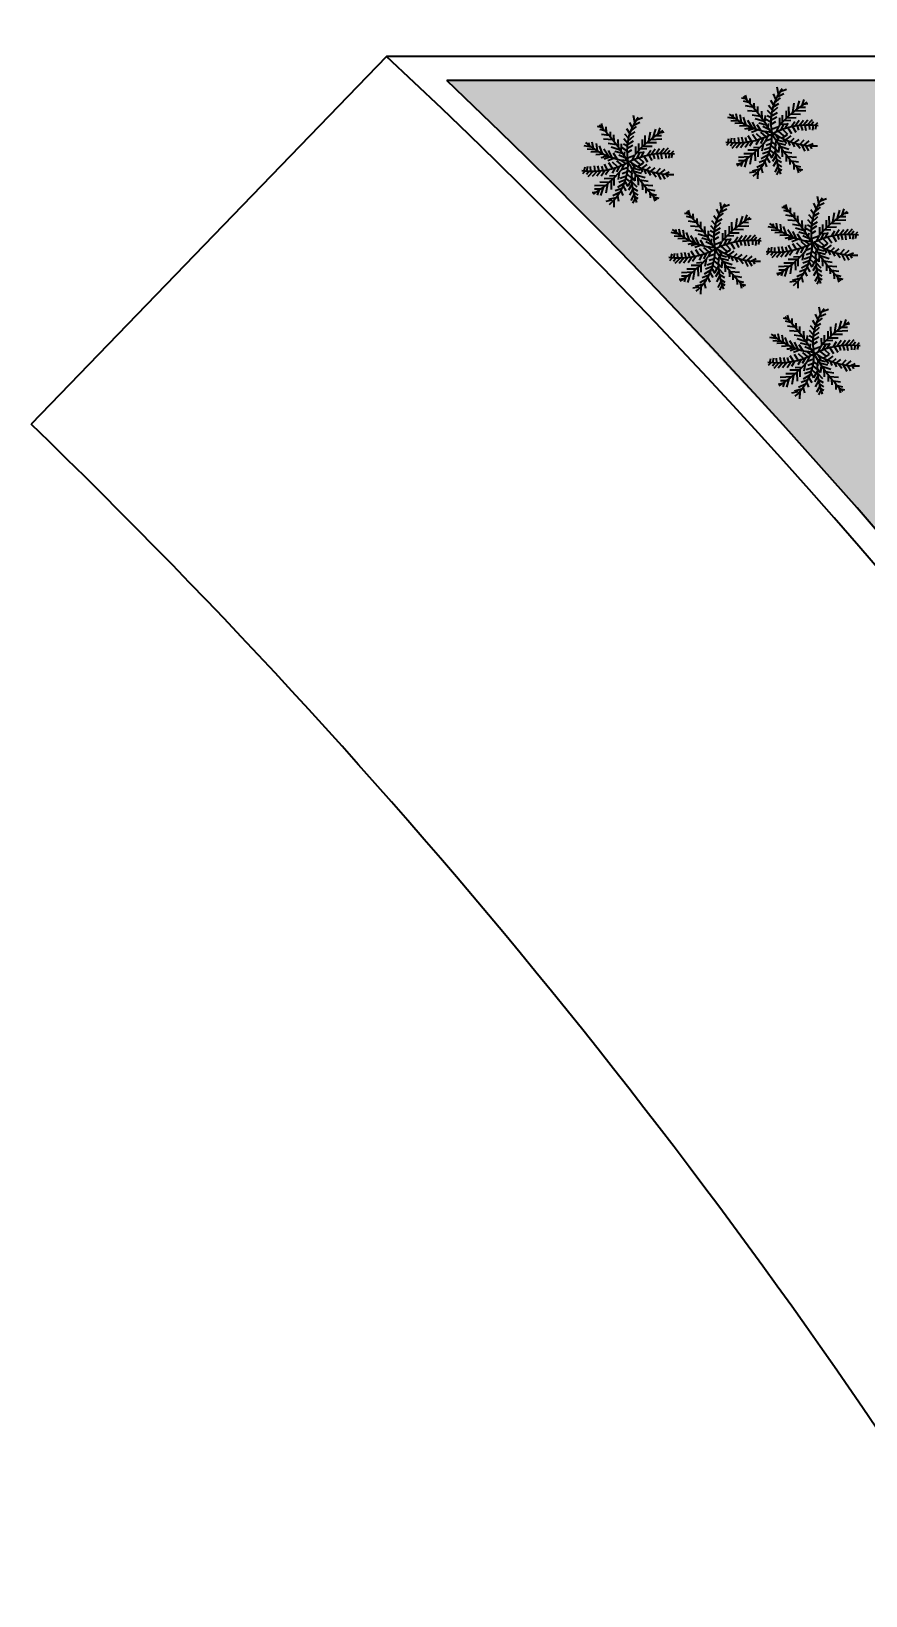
# Model space of a CAD drawing. Header units: millimetres. Extents: x 1170 to 1315, y 90 to 135.
# Drawn here: x 1272.877 to 1275.499, y 126.784 to 131.7 of the extents above; entities that cross this region are included whole.
import ezdxf

# ---------------------------------------------------------------- set-up
doc = ezdxf.new("R2010")
doc.units = ezdxf.units.MM
doc.header["$LTSCALE"] = 20
doc.header["$MEASUREMENT"] = 0
doc.layers.get('DEFPOINTS').update_dxf_attribs({"linetype": 'CONTINUOUS'})
for name, color, linetype in [('COTA', 7, 'CONTINUOUS'), ('E-hatch', 8, 'CONTINUOUS'), ('Indic_Corte_Vista', 2, 'CONTINUOUS'), ('LAYER7', 4, 'CONTINUOUS')]:
    doc.layers.add(name, color=color, linetype=linetype)
doc.layers.add('E-Pen-C', color=4, linetype='CONTINUOUS', lineweight=15)
doc.layers.add('E-Pen-G', color=3, linetype='CONTINUOUS', lineweight=30)
doc.styles.add('F2', font='ARIALN.TTF')
doc.dimstyles.new('DIMENSION-1', dxfattribs={"dimtxt": 0.145, "dimasz": 0.07, "dimexe": 1, "dimexo": 0, "dimgap": 0.12, "dimtad": 1, "dimzin": 7, "dimdsep": 46, "dimtxsty": 'F2', "dimblk1": 'TRACO', "dimblk2": 'TRACO', "dimsah": 1, "dimcen": 1, "dimse1": 1, "dimse2": 1, "dimclrd": 4, "dimclre": 256, "dimclrt": 4, "dimadec": 8, "dimazin": 0, "dimtfac": 1, "dimtix": 1, "dimtmove": 2, "dimatfit": 3, "dimldrblk": 'TRACO', "dimfxl": 1, "dimtolj": 1, "dimtzin": 0, "dimarcsym": 0})

# ---------------------------------------------------------------- blocks, each defined once
blk = doc.blocks.new('TRACO')
at = {"layer": 'E-Pen-C'}
for p, q in [((0, 1), (0, -1)), ((-1, 0), (1, 0))]:
    blk.add_line(p, q, dxfattribs=at)
at = {"layer": 'E-Pen-G'}
blk.add_line((-0.424, -0.424), (0.424, 0.424), dxfattribs=at)
blk = doc.blocks.new('*D473')
at = {"layer": 'COTA', "color": 4, "linetype": 'Continuous', "lineweight": -2}
blk.add_line((1295.4479, 131.9561), (1274.0635, 131.9561), dxfattribs=at)
at = {"layer": 'DEFPOINTS', "color": 0, "linetype": 'Continuous'}
for p in [(1273.9935, 131.9561), (1273.9935, 131.6207), (1295.5179, 131.6207)]:
    blk.add_point(p, dxfattribs=at)
at = {"layer": 'COTA', "color": 4, "linetype": 'Continuous', "lineweight": -2, "xscale": 0.07, "yscale": 0.07, "zscale": 0.07, "rotation": 180}
blk.add_blockref('TRACO', (1273.9935, 131.9561), dxfattribs=at)
at = {"layer": 'COTA', "color": 4, "linetype": 'Continuous', "lineweight": -2, "xscale": 0.07, "yscale": 0.07, "zscale": 0.07}
blk.add_blockref('TRACO', (1295.5179, 131.9561), dxfattribs=at)
at = {"layer": 'COTA', "color": 4, "linetype": 'Continuous', "insert": (1284.7557, 132.1502), "char_height": 0.145, "attachment_point": 5, "style": 'F2'}
blk.add_mtext('\\A1;43.05', dxfattribs=at)

msp = doc.modelspace()

# ---------------------------------------------------------------- hatches: boundary and pattern name
at = {"layer": 'E-hatch'}
h = msp.add_hatch(dxfattribs=at)
h.set_pattern_fill('GRASS', color=250, scale=0.1, style=0)
h.set_pattern_definition([(90, (294.364226, -10.01342), (-0.070710678, 0.070710678), [0.01875, -0.122671356]), (45, (294.36423, -10.01342), (-0.070710678, 0.070710678), [0.01875, -0.08125]), (135, (294.36423, -10.01342), (-0.070710678, -0.070710678), [0.01875, -0.08125])])
h.paths.add_polyline_path([(1274.1826, 131.5457), (1292.6429, 131.5457), (1292.6429, 131.1707), (1281.2685, 131.1707), (1281.2685, 125.5522), (1278.5225, 125.5522), (1278.4062, 125.7935), (1278.0948, 126.4027), (1277.7964, 126.9426), (1277.6172, 127.2493), (1277.3341, 127.7098), (1276.8798, 128.3959), (1276.491, 128.9385), (1275.8422, 129.7669), (1275.3458, 130.3452), (1274.7386, 130.9967), (1274.3888, 131.3471)])

# ---------------------------------------------------------------- linework, layer by layer
at = {"layer": 'E-hatch', "color": 250}
for p, q in [((1275.2253, 131.5027), (1275.2213, 131.5247)), ((1275.1218, 131.4875), (1275.1089, 131.4903)), ((1275.1319, 131.4767), (1275.1155, 131.4809)), ((1275.1266, 131.4824), (1275.1214, 131.4998)), ((1275.1366, 131.4714), (1275.136, 131.489)), ((1275.1496, 131.4563), (1275.149, 131.474)), ((1275.2099, 131.4689), (1275.2008, 131.4828)), ((1275.2076, 131.4615), (1275.2267, 131.4734)), ((1275.2172, 131.4874), (1275.2099, 131.5032)), ((1275.2124, 131.4758), (1275.2311, 131.4907)), ((1275.2205, 131.494), (1275.242, 131.5044)), ((1275.2306, 131.5111), (1275.2499, 131.5186)), ((1275.2698, 131.445), (1275.2746, 131.4739)), ((1275.2837, 131.4562), (1275.2916, 131.4818)), ((1275.2992, 131.4675), (1275.3055, 131.4861)), ((1275.3042, 131.4708), (1275.3178, 131.4733)), ((1274.7732, 131.4133), (1274.7692, 131.4353)), ((1274.7785, 131.4217), (1274.7978, 131.4292)), ((1275.0898, 131.4253), (1275.0664, 131.4298)), ((1275.0837, 131.4295), (1275.0817, 131.4392)), ((1275.096, 131.4212), (1275.092, 131.4407)), ((1275.1086, 131.4136), (1275.1048, 131.4372)), ((1275.124, 131.4055), (1275.1147, 131.4299)), ((1275.1451, 131.4617), (1275.1215, 131.4655)), ((1275.1562, 131.4481), (1275.1276, 131.4502)), ((1275.1684, 131.4324), (1275.1423, 131.437)), ((1275.18, 131.4163), (1275.1517, 131.4253)), ((1275.1605, 131.4428), (1275.16, 131.4641)), ((1275.1741, 131.4246), (1275.173, 131.4492)), ((1275.1827, 131.4124), (1275.1842, 131.4358)), ((1275.201, 131.4143), (1275.1858, 131.4231)), ((1275.2016, 131.4286), (1275.1899, 131.4349)), ((1275.2028, 131.4385), (1275.191, 131.4514)), ((1275.2057, 131.4539), (1275.1942, 131.4667)), ((1275.2012, 131.4208), (1275.2195, 131.4319)), ((1275.2021, 131.4331), (1275.2215, 131.445)), ((1275.2036, 131.444), (1275.2226, 131.4615)), ((1275.229, 131.4048), (1275.229, 131.4278)), ((1275.238, 131.414), (1275.2379, 131.4371)), ((1275.2498, 131.4268), (1275.2498, 131.4499)), ((1275.2516, 131.4285), (1275.2806, 131.4289)), ((1275.2588, 131.4353), (1275.2578, 131.4625)), ((1275.2645, 131.4404), (1275.2939, 131.4401)), ((1275.2757, 131.4499), (1275.3107, 131.4515)), ((1275.2918, 131.4622), (1275.3102, 131.4619)), ((1275.315, 131.4053), (1275.3315, 131.4229)), ((1274.6697, 131.3981), (1274.6568, 131.4009)), ((1274.6798, 131.3873), (1274.6633, 131.3915)), ((1274.6745, 131.393), (1274.6693, 131.4104)), ((1274.6929, 131.3723), (1274.6694, 131.3761)), ((1274.6845, 131.382), (1274.6838, 131.3996)), ((1274.6974, 131.3669), (1274.6969, 131.3846)), ((1274.7083, 131.3534), (1274.7079, 131.3748)), ((1274.7535, 131.3645), (1274.7421, 131.3773)), ((1274.7578, 131.3795), (1274.7486, 131.3934)), ((1274.7555, 131.3721), (1274.7745, 131.384)), ((1274.7651, 131.398), (1274.7577, 131.4138)), ((1274.7602, 131.3864), (1274.779, 131.4013)), ((1274.7684, 131.4046), (1274.7898, 131.415)), ((1274.8177, 131.3556), (1274.8225, 131.3845)), ((1274.8315, 131.3668), (1274.8395, 131.3924)), ((1274.8471, 131.3781), (1274.8534, 131.3967)), ((1274.852, 131.3814), (1274.8656, 131.3839)), ((1275.102, 131.4174), (1275.0758, 131.419)), ((1275.1128, 131.4113), (1275.0876, 131.4101)), ((1275.1283, 131.4035), (1275.1029, 131.4018)), ((1275.1425, 131.3974), (1275.1285, 131.4195)), ((1275.1498, 131.3946), (1275.1295, 131.388)), ((1275.1615, 131.3906), (1275.1408, 131.3826)), ((1275.1549, 131.3928), (1275.1433, 131.4146)), ((1275.1555, 131.3583), (1275.1439, 131.376)), ((1275.1714, 131.3632), (1275.156, 131.3784)), ((1275.1698, 131.3882), (1275.1586, 131.4062)), ((1275.1874, 131.4055), (1275.1629, 131.412)), ((1275.1859, 131.3687), (1275.1697, 131.3827)), ((1275.1972, 131.3904), (1275.1757, 131.4005)), ((1275.2023, 131.382), (1275.1818, 131.3851)), ((1275.1971, 131.3737), (1275.1818, 131.3851)), ((1275.1923, 131.398), (1275.1947, 131.4106)), ((1275.2011, 131.4076), (1275.2163, 131.4166)), ((1275.2024, 131.3923), (1275.2259, 131.4008)), ((1275.2166, 131.375), (1275.2253, 131.3608)), ((1275.2188, 131.3844), (1275.2262, 131.4015)), ((1275.2244, 131.3859), (1275.2405, 131.3719)), ((1275.232, 131.3898), (1275.2416, 131.4076)), ((1275.2337, 131.4084), (1275.2544, 131.4096)), ((1275.2353, 131.3648), (1275.253, 131.3757)), ((1275.2384, 131.3921), (1275.2538, 131.3768)), ((1275.2428, 131.4198), (1275.2636, 131.421)), ((1275.2457, 131.3945), (1275.2553, 131.4118)), ((1275.2542, 131.397), (1275.2658, 131.3792)), ((1275.2648, 131.3996), (1275.276, 131.4164)), ((1275.2696, 131.4006), (1275.2796, 131.3835)), ((1275.2769, 131.4019), (1275.2897, 131.4207)), ((1275.2837, 131.403), (1275.288, 131.3892)), ((1275.2906, 131.4038), (1275.3037, 131.4214)), ((1275.2958, 131.4043), (1275.3003, 131.3881)), ((1275.3028, 131.4049), (1275.3176, 131.4222)), ((1275.3081, 131.4051), (1275.3107, 131.3887)), ((1275.322, 131.4052), (1275.3228, 131.3911)), ((1275.327, 131.4051), (1275.3354, 131.4162)), ((1275.3343, 131.4047), (1275.3316, 131.3898)), ((1275.3392, 131.4043), (1275.3484, 131.4139)), ((1275.3432, 131.4039), (1275.3402, 131.392)), ((1274.6377, 131.3359), (1274.6142, 131.3404)), ((1274.6499, 131.328), (1274.6236, 131.3296)), ((1274.6316, 131.3401), (1274.6296, 131.3498)), ((1274.6438, 131.3318), (1274.6399, 131.3513)), ((1274.6565, 131.3242), (1274.6527, 131.3478)), ((1274.6718, 131.3161), (1274.6626, 131.3405)), ((1274.7041, 131.3588), (1274.6755, 131.3608)), ((1274.6904, 131.308), (1274.6764, 131.3301)), ((1274.7163, 131.343), (1274.6902, 131.3476)), ((1274.7028, 131.3034), (1274.6911, 131.3252)), ((1274.7279, 131.327), (1274.6995, 131.3359)), ((1274.722, 131.3352), (1274.7209, 131.3598)), ((1274.7306, 131.323), (1274.7321, 131.3464)), ((1274.7489, 131.3249), (1274.7337, 131.3337)), ((1274.7495, 131.3392), (1274.7378, 131.3455)), ((1274.7506, 131.3491), (1274.7388, 131.362)), ((1274.749, 131.3315), (1274.7674, 131.3425)), ((1274.749, 131.3182), (1274.7641, 131.3272)), ((1274.7499, 131.3437), (1274.7693, 131.3556)), ((1274.7515, 131.3546), (1274.7704, 131.3721)), ((1274.7769, 131.3154), (1274.7768, 131.3384)), ((1274.7858, 131.3246), (1274.7858, 131.3477)), ((1274.7907, 131.3304), (1274.8114, 131.3316)), ((1274.7977, 131.3374), (1274.7976, 131.3605)), ((1274.7995, 131.3391), (1274.8284, 131.3395)), ((1274.8066, 131.3459), (1274.8057, 131.3731)), ((1274.8123, 131.351), (1274.8418, 131.3507)), ((1274.8127, 131.3102), (1274.8239, 131.327)), ((1274.8236, 131.3605), (1274.8586, 131.3621)), ((1274.8247, 131.3125), (1274.8376, 131.3313)), ((1274.8385, 131.3144), (1274.8515, 131.332)), ((1274.8397, 131.3728), (1274.858, 131.3725)), ((1274.8507, 131.3155), (1274.8654, 131.3328)), ((1274.8629, 131.3159), (1274.8794, 131.3335)), ((1274.8749, 131.3157), (1274.8832, 131.3268)), ((1274.8871, 131.3149), (1274.8962, 131.3245)), ((1275.0705, 131.351), (1275.0614, 131.3414)), ((1275.0665, 131.3514), (1275.0696, 131.3632)), ((1275.0827, 131.3502), (1275.0744, 131.3391)), ((1275.0754, 131.3506), (1275.0782, 131.3655)), ((1275.0947, 131.35), (1275.0782, 131.3323)), ((1275.0877, 131.35), (1275.087, 131.3642)), ((1275.1069, 131.3504), (1275.0922, 131.3331)), ((1275.1017, 131.3501), (1275.099, 131.3666)), ((1275.1191, 131.3514), (1275.1061, 131.3338)), ((1275.1139, 131.3509), (1275.1095, 131.3672)), ((1275.1329, 131.3533), (1275.12, 131.3346)), ((1275.126, 131.3523), (1275.1218, 131.3661)), ((1275.1581, 131.3267), (1275.1292, 131.3264)), ((1275.1401, 131.3547), (1275.1302, 131.3718)), ((1275.1449, 131.3557), (1275.1337, 131.3388)), ((1275.1669, 131.3355), (1275.1462, 131.3343)), ((1275.1641, 131.3608), (1275.1544, 131.3435)), ((1275.1599, 131.3284), (1275.16, 131.3054)), ((1275.1777, 131.3654), (1275.1681, 131.3477)), ((1275.177, 131.3463), (1275.1729, 131.3235)), ((1275.1999, 131.3345), (1275.1797, 131.3274)), ((1275.1909, 131.3709), (1275.1835, 131.3538)), ((1275.2043, 131.3619), (1275.1838, 131.3545)), ((1275.2025, 131.3476), (1275.1859, 131.3417)), ((1275.1978, 131.327), (1275.2081, 131.3185)), ((1275.2013, 131.3409), (1275.2145, 131.3293)), ((1275.2033, 131.353), (1275.219, 131.3418)), ((1275.215, 131.3329), (1275.2255, 131.3199)), ((1275.2175, 131.3572), (1275.2151, 131.3446)), ((1275.2166, 131.3606), (1275.2411, 131.3541)), ((1275.2223, 131.3498), (1275.2469, 131.3433)), ((1275.227, 131.3428), (1275.2255, 131.3194)), ((1275.2297, 131.3389), (1275.2581, 131.3299)), ((1275.2356, 131.3306), (1275.2367, 131.3061)), ((1275.2412, 131.3617), (1275.25, 131.3475)), ((1275.2483, 131.3586), (1275.2647, 131.3712)), ((1275.2553, 131.3549), (1275.2607, 131.3415)), ((1275.2628, 131.353), (1275.2745, 131.3641)), ((1275.2669, 131.3516), (1275.2756, 131.3374)), ((1275.2749, 131.3491), (1275.2897, 131.3606)), ((1275.2811, 131.3474), (1275.2929, 131.3327)), ((1275.2925, 131.3448), (1275.3061, 131.3592)), ((1275.2971, 131.3439), (1275.3076, 131.3237)), ((1275.3057, 131.3424), (1275.3213, 131.3557)), ((1275.3102, 131.3418), (1275.3199, 131.3249)), ((1275.319, 131.3408), (1275.334, 131.348)), ((1275.3245, 131.3404), (1275.3292, 131.3307)), ((1274.6233, 131.2612), (1274.626, 131.2761)), ((1274.6607, 131.3219), (1274.6355, 131.3207)), ((1274.6495, 131.2607), (1274.6469, 131.2772)), ((1274.6762, 131.3141), (1274.6507, 131.3124)), ((1274.6618, 131.2615), (1274.6574, 131.2778)), ((1274.6739, 131.2629), (1274.6696, 131.2767)), ((1274.6976, 131.3052), (1274.6773, 131.2986)), ((1274.688, 131.2653), (1274.678, 131.2824)), ((1274.7094, 131.3012), (1274.6887, 131.2932)), ((1274.7034, 131.2689), (1274.6918, 131.2866)), ((1274.7193, 131.2738), (1274.7038, 131.289)), ((1274.7177, 131.2988), (1274.7064, 131.3168)), ((1274.7353, 131.3161), (1274.7107, 131.3226)), ((1274.7256, 131.276), (1274.716, 131.2583)), ((1274.7337, 131.2793), (1274.7176, 131.2933)), ((1274.745, 131.301), (1274.7236, 131.3111)), ((1274.7502, 131.2926), (1274.7296, 131.2957)), ((1274.7449, 131.2843), (1274.7296, 131.2957)), ((1274.7388, 131.2815), (1274.7314, 131.2644)), ((1274.7401, 131.3087), (1274.7425, 131.3212)), ((1274.7503, 131.3029), (1274.7738, 131.3114)), ((1274.7645, 131.2856), (1274.7732, 131.2714)), ((1274.7667, 131.295), (1274.7741, 131.3121)), ((1274.7722, 131.2965), (1274.7884, 131.2826)), ((1274.7799, 131.3004), (1274.7895, 131.3182)), ((1274.7816, 131.319), (1274.8023, 131.3202)), ((1274.7832, 131.2754), (1274.8009, 131.2863)), ((1274.7862, 131.3027), (1274.8016, 131.2874)), ((1274.7935, 131.3051), (1274.8032, 131.3224)), ((1274.7961, 131.2692), (1274.8126, 131.2818)), ((1274.8021, 131.3076), (1274.8137, 131.2898)), ((1274.8175, 131.3112), (1274.8274, 131.2941)), ((1274.8316, 131.3136), (1274.8358, 131.2998)), ((1274.8437, 131.315), (1274.8481, 131.2987)), ((1274.8559, 131.3157), (1274.8586, 131.2993)), ((1274.8699, 131.3158), (1274.8706, 131.3017)), ((1274.8822, 131.3153), (1274.8794, 131.3004)), ((1274.8911, 131.3145), (1274.888, 131.3026)), ((1275.1056, 131.2845), (1275.092, 131.2819)), ((1275.134, 131.3054), (1275.099, 131.3038)), ((1275.1179, 131.293), (1275.0996, 131.2934)), ((1275.1132, 131.2928), (1275.1072, 131.2749)), ((1275.1453, 131.3149), (1275.1158, 131.3152)), ((1275.1261, 131.2991), (1275.1181, 131.2734)), ((1275.1399, 131.3103), (1275.1351, 131.2813)), ((1275.151, 131.32), (1275.1519, 131.2927)), ((1275.1779, 131.283), (1275.1566, 131.2721)), ((1275.1854, 131.296), (1275.1644, 131.2882)), ((1275.1928, 131.3124), (1275.1708, 131.299)), ((1275.1965, 131.3228), (1275.1752, 131.3149)), ((1275.1817, 131.2892), (1275.1879, 131.2738)), ((1275.1889, 131.303), (1275.1975, 131.2883)), ((1275.1948, 131.3175), (1275.2037, 131.3025)), ((1275.2154, 131.3241), (1275.2034, 131.3032)), ((1275.2168, 131.3086), (1275.2061, 131.2905)), ((1275.2192, 131.2931), (1275.2087, 131.2749)), ((1275.2231, 131.2758), (1275.2132, 131.2577)), ((1275.2159, 131.3171), (1275.2318, 131.3006)), ((1275.2183, 131.298), (1275.2342, 131.2885)), ((1275.2211, 131.2838), (1275.2349, 131.2746)), ((1275.2413, 131.3229), (1275.2674, 131.3182)), ((1275.2493, 131.3125), (1275.2497, 131.2911)), ((1275.2535, 131.3071), (1275.2821, 131.3051)), ((1275.2602, 131.299), (1275.2607, 131.2812)), ((1275.2647, 131.2936), (1275.2882, 131.2897)), ((1275.2731, 131.2839), (1275.2738, 131.2663)), ((1275.2778, 131.2786), (1275.2943, 131.2744)), ((1274.6184, 131.2616), (1274.6092, 131.252)), ((1274.6144, 131.262), (1274.6174, 131.2739)), ((1274.6306, 131.2608), (1274.6223, 131.2497)), ((1274.6426, 131.2606), (1274.6261, 131.2429)), ((1274.6356, 131.2606), (1274.6348, 131.2748)), ((1274.6548, 131.261), (1274.64, 131.2437)), ((1274.667, 131.262), (1274.6539, 131.2444)), ((1274.6807, 131.2639), (1274.6679, 131.2452)), ((1274.706, 131.2373), (1274.677, 131.237)), ((1274.6928, 131.2663), (1274.6816, 131.2494)), ((1274.7148, 131.2461), (1274.694, 131.2449)), ((1274.6988, 131.2306), (1274.6998, 131.2033)), ((1274.712, 131.2714), (1274.7023, 131.2541)), ((1274.7078, 131.239), (1274.7078, 131.216)), ((1274.7249, 131.257), (1274.7208, 131.2341)), ((1274.7444, 131.2334), (1274.723, 131.2255)), ((1274.7477, 131.2451), (1274.7276, 131.238)), ((1274.7522, 131.2725), (1274.7317, 131.2651)), ((1274.7504, 131.2582), (1274.7338, 131.2523)), ((1274.7426, 131.2281), (1274.7516, 131.2132)), ((1274.7457, 131.2376), (1274.756, 131.2291)), ((1274.7492, 131.2515), (1274.7624, 131.2399)), ((1274.7512, 131.2636), (1274.7669, 131.2524)), ((1274.7632, 131.2347), (1274.7512, 131.2138)), ((1274.7653, 131.2678), (1274.7629, 131.2552)), ((1274.7629, 131.2435), (1274.7734, 131.2305)), ((1274.7637, 131.2277), (1274.7796, 131.2112)), ((1274.7645, 131.2712), (1274.789, 131.2647)), ((1274.7702, 131.2604), (1274.7947, 131.2539)), ((1274.7749, 131.2534), (1274.7734, 131.23)), ((1274.7776, 131.2495), (1274.8059, 131.2406)), ((1274.7835, 131.2412), (1274.7846, 131.2167)), ((1274.7891, 131.2723), (1274.7978, 131.2581)), ((1274.7892, 131.2335), (1274.8153, 131.2289)), ((1274.8031, 131.2655), (1274.8085, 131.2521)), ((1274.8107, 131.2636), (1274.8224, 131.2747)), ((1274.8147, 131.2622), (1274.8234, 131.248)), ((1274.8228, 131.2597), (1274.8375, 131.2712)), ((1274.829, 131.258), (1274.8407, 131.2433)), ((1274.8404, 131.2554), (1274.854, 131.2698)), ((1274.8449, 131.2545), (1274.8555, 131.2343)), ((1274.8536, 131.253), (1274.8692, 131.2663)), ((1274.8581, 131.2524), (1274.8677, 131.2355)), ((1274.8668, 131.2514), (1274.8818, 131.2586)), ((1274.8724, 131.251), (1274.8771, 131.2413)), ((1275.1541, 131.2584), (1275.1344, 131.2551)), ((1275.1663, 131.2667), (1275.1432, 131.2609)), ((1275.1599, 131.2592), (1275.1594, 131.2368)), ((1275.1708, 131.2726), (1275.1749, 131.2556)), ((1275.2266, 131.2641), (1275.2189, 131.2493)), ((1275.2246, 131.2705), (1275.2355, 131.2642)), ((1275.2831, 131.2728), (1275.2883, 131.2554)), ((1275.2879, 131.2678), (1275.3008, 131.2649)), ((1274.6534, 131.1951), (1274.6398, 131.1925)), ((1274.6819, 131.216), (1274.6469, 131.2144)), ((1274.6658, 131.2036), (1274.6474, 131.204)), ((1274.6611, 131.2034), (1274.655, 131.1855)), ((1274.6931, 131.2255), (1274.6637, 131.2258)), ((1274.6739, 131.2097), (1274.666, 131.184)), ((1274.6878, 131.2209), (1274.683, 131.192)), ((1274.7142, 131.1773), (1274.6911, 131.1715)), ((1274.7258, 131.1936), (1274.7044, 131.1827)), ((1274.7333, 131.2066), (1274.7123, 131.1988)), ((1274.7407, 131.223), (1274.7187, 131.2096)), ((1274.7187, 131.1832), (1274.7228, 131.1662)), ((1274.7296, 131.1998), (1274.7357, 131.1844)), ((1274.7367, 131.2136), (1274.7454, 131.1989)), ((1274.7646, 131.2192), (1274.754, 131.2011)), ((1274.7671, 131.2037), (1274.7566, 131.1855)), ((1274.771, 131.1864), (1274.761, 131.1683)), ((1274.7662, 131.2086), (1274.782, 131.1991)), ((1274.769, 131.1944), (1274.7828, 131.1852)), ((1274.7725, 131.1811), (1274.7834, 131.1748)), ((1274.7971, 131.2231), (1274.7976, 131.2017)), ((1274.8014, 131.2177), (1274.83, 131.2157)), ((1274.808, 131.2096), (1274.8086, 131.1918)), ((1274.8125, 131.2042), (1274.8361, 131.2003)), ((1274.821, 131.1945), (1274.8216, 131.1769)), ((1274.8257, 131.1892), (1274.8421, 131.185)), ((1274.831, 131.1834), (1274.8362, 131.166)), ((1274.8358, 131.1784), (1274.8487, 131.1755)), ((1275.3517, 131.1591), (1275.3477, 131.1811)), ((1274.7019, 131.169), (1274.6823, 131.1657)), ((1274.7077, 131.1698), (1274.7072, 131.1474)), ((1274.7744, 131.1747), (1274.7667, 131.1599)), ((1274.9429, 131.1252), (1274.93, 131.128)), ((1274.9476, 131.1201), (1274.9424, 131.1376)), ((1275.0383, 131.1251), (1275.0309, 131.1409)), ((1275.0334, 131.1135), (1275.0521, 131.1284)), ((1275.0415, 131.1317), (1275.063, 131.1421)), ((1275.0463, 131.1404), (1275.0424, 131.1624)), ((1275.0516, 131.1488), (1275.0709, 131.1563)), ((1275.2482, 131.1439), (1275.2353, 131.1467)), ((1275.2583, 131.1331), (1275.2419, 131.1373)), ((1275.253, 131.1388), (1275.2478, 131.1562)), ((1275.2631, 131.1278), (1275.2624, 131.1454)), ((1275.276, 131.1127), (1275.2754, 131.1304)), ((1275.3363, 131.1253), (1275.3272, 131.1392)), ((1275.334, 131.1179), (1275.3531, 131.1298)), ((1275.3437, 131.1438), (1275.3363, 131.1596)), ((1275.3388, 131.1322), (1275.3575, 131.1471)), ((1275.3469, 131.1504), (1275.3684, 131.1608)), ((1275.357, 131.1675), (1275.3763, 131.175)), ((1275.3962, 131.1014), (1275.401, 131.1303)), ((1275.4101, 131.1126), (1275.418, 131.1382)), ((1275.4256, 131.1239), (1275.4319, 131.1425)), ((1275.4306, 131.1272), (1275.4442, 131.1297)), ((1274.9529, 131.1144), (1274.9365, 131.1186)), ((1274.9661, 131.0994), (1274.9426, 131.1033)), ((1274.9772, 131.0859), (1274.9487, 131.0879)), ((1274.9577, 131.1091), (1274.957, 131.1267)), ((1274.9706, 131.094), (1274.97, 131.1117)), ((1274.9815, 131.0805), (1274.981, 131.1019)), ((1274.9951, 131.0623), (1274.9941, 131.0869)), ((1275.0238, 131.0763), (1275.012, 131.0891)), ((1275.0267, 131.0916), (1275.0152, 131.1044)), ((1275.0309, 131.1066), (1275.0218, 131.1205)), ((1275.0231, 131.0708), (1275.0425, 131.0827)), ((1275.0247, 131.0817), (1275.0436, 131.0992)), ((1275.0287, 131.0992), (1275.0477, 131.1111)), ((1275.0709, 131.0645), (1275.0708, 131.0876)), ((1275.0798, 131.073), (1275.0788, 131.1002)), ((1275.0908, 131.0827), (1275.0956, 131.1116)), ((1275.0967, 131.0876), (1275.1318, 131.0892)), ((1275.1047, 131.0939), (1275.1127, 131.1195)), ((1275.1129, 131.1), (1275.1312, 131.0996)), ((1275.1203, 131.1052), (1275.1266, 131.1238)), ((1275.1252, 131.1085), (1275.1388, 131.111)), ((1275.2162, 131.0817), (1275.1928, 131.0862)), ((1275.2101, 131.0859), (1275.2081, 131.0956)), ((1275.2224, 131.0776), (1275.2184, 131.0971)), ((1275.235, 131.07), (1275.2313, 131.0936)), ((1275.2504, 131.0619), (1275.2411, 131.0863)), ((1275.2715, 131.1181), (1275.248, 131.1219)), ((1275.2826, 131.1046), (1275.254, 131.1066)), ((1275.2948, 131.0888), (1275.2687, 131.0934)), ((1275.3064, 131.0728), (1275.2781, 131.0817)), ((1275.2869, 131.0992), (1275.2864, 131.1206)), ((1275.3005, 131.081), (1275.2995, 131.1056)), ((1275.3091, 131.0688), (1275.3106, 131.0922)), ((1275.3274, 131.0707), (1275.3122, 131.0795)), ((1275.3281, 131.085), (1275.3163, 131.0913)), ((1275.3292, 131.0949), (1275.3174, 131.1078)), ((1275.3321, 131.1103), (1275.3206, 131.1231)), ((1275.3276, 131.0773), (1275.3459, 131.0883)), ((1275.3285, 131.0895), (1275.3479, 131.1014)), ((1275.33, 131.1004), (1275.349, 131.1179)), ((1275.3554, 131.0612), (1275.3554, 131.0842)), ((1275.3644, 131.0704), (1275.3643, 131.0935)), ((1275.3762, 131.0832), (1275.3762, 131.1063)), ((1275.378, 131.0849), (1275.407, 131.0853)), ((1275.3852, 131.0917), (1275.3842, 131.1189)), ((1275.3909, 131.0968), (1275.4203, 131.0965)), ((1275.4021, 131.1063), (1275.4372, 131.1079)), ((1275.4183, 131.1186), (1275.4366, 131.1183)), ((1275.4415, 131.0617), (1275.4579, 131.0793)), ((1274.9108, 131.063), (1274.8874, 131.0675)), ((1274.9231, 131.0552), (1274.8968, 131.0567)), ((1274.9047, 131.0672), (1274.9027, 131.0769)), ((1274.9339, 131.049), (1274.9086, 131.0479)), ((1274.917, 131.0589), (1274.9131, 131.0784)), ((1274.9493, 131.0412), (1274.9239, 131.0395)), ((1274.9296, 131.0513), (1274.9259, 131.075)), ((1274.945, 131.0433), (1274.9357, 131.0676)), ((1274.9635, 131.0351), (1274.9495, 131.0572)), ((1274.9708, 131.0323), (1274.9505, 131.0257)), ((1274.9894, 131.0701), (1274.9633, 131.0747)), ((1274.9759, 131.0305), (1274.9643, 131.0523)), ((1275.001, 131.0541), (1274.9727, 131.063)), ((1274.9908, 131.0259), (1274.9796, 131.0439)), ((1275.0084, 131.0432), (1274.9839, 131.0497)), ((1275.0182, 131.0281), (1274.9967, 131.0382)), ((1275.0038, 131.0501), (1275.0053, 131.0735)), ((1275.0221, 131.0521), (1275.0068, 131.0608)), ((1275.0227, 131.0663), (1275.0109, 131.0726)), ((1275.0133, 131.0358), (1275.0157, 131.0484)), ((1275.0222, 131.0586), (1275.0405, 131.0696)), ((1275.0222, 131.0453), (1275.0373, 131.0543)), ((1275.0234, 131.03), (1275.047, 131.0385)), ((1275.0399, 131.0221), (1275.0473, 131.0392)), ((1275.0501, 131.0425), (1275.05, 131.0656)), ((1275.0531, 131.0275), (1275.0626, 131.0453)), ((1275.0548, 131.0461), (1275.0755, 131.0473)), ((1275.059, 131.0518), (1275.0589, 131.0748)), ((1275.0594, 131.0298), (1275.0748, 131.0145)), ((1275.0639, 131.0575), (1275.0846, 131.0587)), ((1275.0667, 131.0322), (1275.0764, 131.0495)), ((1275.0726, 131.0663), (1275.1016, 131.0666)), ((1275.0752, 131.0347), (1275.0869, 131.0169)), ((1275.0855, 131.0781), (1275.1149, 131.0778)), ((1275.0858, 131.0373), (1275.0971, 131.0541)), ((1275.0907, 131.0383), (1275.1006, 131.0212)), ((1275.0979, 131.0396), (1275.1108, 131.0584)), ((1275.1048, 131.0407), (1275.109, 131.0269)), ((1275.1117, 131.0416), (1275.1247, 131.0591)), ((1275.1168, 131.0421), (1275.1213, 131.0258)), ((1275.1239, 131.0426), (1275.1386, 131.0599)), ((1275.1291, 131.0428), (1275.1317, 131.0264)), ((1275.1361, 131.043), (1275.1525, 131.0607)), ((1275.143, 131.0429), (1275.1438, 131.0288)), ((1275.1481, 131.0428), (1275.1564, 131.0539)), ((1275.1554, 131.0424), (1275.1526, 131.0275)), ((1275.1603, 131.042), (1275.1694, 131.0516)), ((1275.1642, 131.0416), (1275.1612, 131.0297)), ((1275.2284, 131.0738), (1275.2022, 131.0754)), ((1275.2392, 131.0677), (1275.214, 131.0665)), ((1275.2547, 131.0599), (1275.2293, 131.0582)), ((1275.2689, 131.0538), (1275.2549, 131.0759)), ((1275.2762, 131.051), (1275.2559, 131.0444)), ((1275.2879, 131.047), (1275.2672, 131.039)), ((1275.2813, 131.0492), (1275.2697, 131.071)), ((1275.2819, 131.0147), (1275.2703, 131.0324)), ((1275.2978, 131.0196), (1275.2824, 131.0348)), ((1275.2962, 131.0446), (1275.285, 131.0626)), ((1275.3138, 131.0619), (1275.2893, 131.0684)), ((1275.3123, 131.0251), (1275.2961, 131.0391)), ((1275.3236, 131.0468), (1275.3021, 131.0569)), ((1275.3287, 131.0384), (1275.3082, 131.0415)), ((1275.3235, 131.0301), (1275.3082, 131.0415)), ((1275.3187, 131.0545), (1275.3211, 131.067)), ((1275.3276, 131.064), (1275.3427, 131.073)), ((1275.3288, 131.0487), (1275.3523, 131.0572)), ((1275.343, 131.0314), (1275.3518, 131.0172)), ((1275.3452, 131.0408), (1275.3527, 131.0579)), ((1275.3508, 131.0423), (1275.367, 131.0284)), ((1275.3585, 131.0462), (1275.368, 131.064)), ((1275.3601, 131.0648), (1275.3808, 131.066)), ((1275.3617, 131.0212), (1275.3795, 131.0321)), ((1275.3648, 131.0485), (1275.3802, 131.0332)), ((1275.3693, 131.0762), (1275.39, 131.0774)), ((1275.3721, 131.0509), (1275.3817, 131.0682)), ((1275.3806, 131.0534), (1275.3923, 131.0356)), ((1275.3912, 131.056), (1275.4024, 131.0728)), ((1275.396, 131.057), (1275.406, 131.0399)), ((1275.4033, 131.0583), (1275.4162, 131.0771)), ((1275.4101, 131.0594), (1275.4144, 131.0456)), ((1275.417, 131.0602), (1275.4301, 131.0778)), ((1275.4222, 131.0607), (1275.4267, 131.0445)), ((1275.4292, 131.0613), (1275.444, 131.0786)), ((1275.4345, 131.0615), (1275.4371, 131.0451)), ((1275.4484, 131.0616), (1275.4492, 131.0475)), ((1275.4535, 131.0615), (1275.4618, 131.0726)), ((1275.4607, 131.0611), (1275.458, 131.0462)), ((1275.4657, 131.0607), (1275.4748, 131.0703)), ((1275.4696, 131.0603), (1275.4666, 131.0484)), ((1274.8915, 130.9887), (1274.8824, 130.9791)), ((1274.8876, 130.9891), (1274.8906, 131.001)), ((1274.9037, 130.9879), (1274.8954, 130.9768)), ((1274.8964, 130.9883), (1274.8992, 131.0032)), ((1274.9157, 130.9877), (1274.8993, 130.97)), ((1274.9088, 130.9877), (1274.908, 131.0019)), ((1274.9279, 130.9881), (1274.9132, 130.9708)), ((1274.9227, 130.9879), (1274.9201, 131.0043)), ((1274.9401, 130.9891), (1274.9271, 130.9716)), ((1274.935, 130.9886), (1274.9305, 131.0049)), ((1274.9539, 130.9911), (1274.941, 130.9723)), ((1274.947, 130.99), (1274.9428, 131.0038)), ((1274.9611, 130.9924), (1274.9512, 131.0095)), ((1274.9659, 130.9934), (1274.9547, 130.9766)), ((1274.9826, 131.0283), (1274.9618, 131.0203)), ((1274.9766, 130.996), (1274.9649, 131.0138)), ((1274.9851, 130.9985), (1274.9754, 130.9812)), ((1274.9924, 131.0009), (1274.977, 131.0162)), ((1274.9987, 131.0032), (1274.9892, 130.9854)), ((1275.0069, 131.0064), (1274.9907, 131.0204)), ((1274.9981, 130.9841), (1274.994, 130.9613)), ((1275.0233, 131.0197), (1275.0028, 131.0228)), ((1275.0181, 131.0114), (1275.0028, 131.0228)), ((1275.0119, 131.0086), (1275.0045, 130.9915)), ((1275.0253, 130.9996), (1275.0048, 130.9922)), ((1275.0236, 130.9853), (1275.0069, 130.9794)), ((1275.0244, 130.9907), (1275.0401, 130.9795)), ((1275.0385, 130.9949), (1275.0361, 130.9823)), ((1275.0376, 131.0127), (1275.0464, 130.9985)), ((1275.0376, 130.9983), (1275.0622, 130.9918)), ((1275.0434, 130.9875), (1275.0679, 130.981)), ((1275.0454, 131.0237), (1275.0616, 131.0097)), ((1275.048, 130.9806), (1275.0465, 130.9572)), ((1275.0563, 131.0026), (1275.0741, 131.0134)), ((1275.0623, 130.9994), (1275.071, 130.9852)), ((1275.0693, 130.9963), (1275.0858, 131.0089)), ((1275.0763, 130.9926), (1275.0817, 130.9793)), ((1275.0838, 130.9907), (1275.0955, 131.0018)), ((1275.0879, 130.9893), (1275.0966, 130.9751)), ((1275.0959, 130.9868), (1275.1107, 130.9983)), ((1275.1021, 130.9851), (1275.1139, 130.9704)), ((1275.1135, 130.9825), (1275.1272, 130.9969)), ((1275.1181, 130.9816), (1275.1286, 130.9614)), ((1275.1267, 130.9801), (1275.1424, 130.9934)), ((1275.14, 130.9785), (1275.155, 130.9857)), ((1275.1969, 131.0074), (1275.1878, 130.9978)), ((1275.1929, 131.0078), (1275.196, 131.0197)), ((1275.2091, 131.0066), (1275.2008, 130.9955)), ((1275.2018, 131.007), (1275.2046, 131.0219)), ((1275.2211, 131.0064), (1275.2047, 130.9887)), ((1275.2141, 131.0064), (1275.2134, 131.0206)), ((1275.2333, 131.0068), (1275.2186, 130.9895)), ((1275.2281, 131.0065), (1275.2255, 131.023)), ((1275.2455, 131.0078), (1275.2325, 130.9902)), ((1275.2404, 131.0073), (1275.2359, 131.0236)), ((1275.2593, 131.0097), (1275.2464, 130.991)), ((1275.2524, 131.0087), (1275.2482, 131.0225)), ((1275.2845, 130.9831), (1275.2556, 130.9828)), ((1275.2665, 131.0111), (1275.2566, 131.0282)), ((1275.2713, 131.0121), (1275.2601, 130.9952)), ((1275.2933, 130.9919), (1275.2726, 130.9907)), ((1275.2905, 131.0172), (1275.2808, 130.9999)), ((1275.2863, 130.9848), (1275.2864, 130.9618)), ((1275.3041, 131.0218), (1275.2945, 131.0041)), ((1275.3034, 131.0028), (1275.2993, 130.9799)), ((1275.3263, 130.9909), (1275.3061, 130.9838)), ((1275.3173, 131.0273), (1275.3099, 131.0102)), ((1275.3307, 131.0183), (1275.3102, 131.0109)), ((1275.3289, 131.004), (1275.3123, 130.9981)), ((1275.3243, 130.9834), (1275.3345, 130.9749)), ((1275.3277, 130.9973), (1275.3409, 130.9857)), ((1275.3298, 131.0094), (1275.3455, 130.9982)), ((1275.3418, 130.9805), (1275.3298, 130.9596)), ((1275.3414, 130.9893), (1275.3519, 130.9763)), ((1275.3439, 131.0136), (1275.3415, 131.001)), ((1275.343, 131.017), (1275.3675, 131.0105)), ((1275.3487, 131.0062), (1275.3733, 130.9997)), ((1275.3534, 130.9992), (1275.3519, 130.9758)), ((1275.3562, 130.9953), (1275.3845, 130.9864)), ((1275.362, 130.987), (1275.3631, 130.9625)), ((1275.3677, 131.0181), (1275.3764, 131.0039)), ((1275.3747, 131.015), (1275.3912, 131.0276)), ((1275.3817, 131.0113), (1275.3871, 130.9979)), ((1275.3892, 131.0094), (1275.4009, 131.0205)), ((1275.3933, 131.008), (1275.402, 130.9938)), ((1275.4013, 131.0055), (1275.4161, 131.017)), ((1275.4075, 131.0038), (1275.4193, 130.9891)), ((1275.4189, 131.0012), (1275.4326, 131.0156)), ((1275.4235, 131.0003), (1275.434, 130.9801)), ((1275.4321, 130.9988), (1275.4477, 131.0121)), ((1275.4366, 130.9982), (1275.4463, 130.9813)), ((1275.4454, 130.9972), (1275.4604, 131.0044)), ((1275.4509, 130.9968), (1275.4556, 130.9871)), ((1274.9551, 130.9431), (1274.92, 130.9415)), ((1274.9663, 130.9526), (1274.9369, 130.9529)), ((1274.9471, 130.9368), (1274.9391, 130.9112)), ((1274.9792, 130.9644), (1274.9502, 130.9641)), ((1274.961, 130.948), (1274.9561, 130.9191)), ((1274.9879, 130.9732), (1274.9672, 130.972)), ((1274.972, 130.9577), (1274.973, 130.9305)), ((1274.9809, 130.9662), (1274.981, 130.9431)), ((1275.0065, 130.9337), (1274.9854, 130.9259)), ((1275.0139, 130.9501), (1274.9918, 130.9367)), ((1275.0176, 130.9605), (1274.9962, 130.9527)), ((1275.0209, 130.9723), (1275.0007, 130.9651)), ((1275.0099, 130.9408), (1275.0186, 130.926)), ((1275.0158, 130.9552), (1275.0248, 130.9403)), ((1275.0189, 130.9647), (1275.0291, 130.9562)), ((1275.0223, 130.9786), (1275.0355, 130.967)), ((1275.0364, 130.9618), (1275.0244, 130.9409)), ((1275.0378, 130.9463), (1275.0272, 130.9282)), ((1275.036, 130.9706), (1275.0466, 130.9576)), ((1275.0369, 130.9549), (1275.0528, 130.9383)), ((1275.0393, 130.9357), (1275.0552, 130.9262)), ((1275.0508, 130.9766), (1275.0791, 130.9677)), ((1275.0566, 130.9683), (1275.0577, 130.9438)), ((1275.0624, 130.9606), (1275.0885, 130.956)), ((1275.0703, 130.9502), (1275.0708, 130.9288)), ((1275.0746, 130.9448), (1275.1031, 130.9428)), ((1275.0812, 130.9367), (1275.0818, 130.919)), ((1275.0857, 130.9313), (1275.1092, 130.9274)), ((1275.1312, 130.9795), (1275.1409, 130.9626)), ((1275.1455, 130.9781), (1275.1502, 130.9684)), ((1275.232, 130.9409), (1275.2184, 130.9383)), ((1275.2604, 130.9618), (1275.2254, 130.9602)), ((1275.2443, 130.9494), (1275.226, 130.9498)), ((1275.2397, 130.9492), (1275.2336, 130.9313)), ((1275.2717, 130.9713), (1275.2422, 130.9716)), ((1275.2525, 130.9555), (1275.2445, 130.9298)), ((1275.2664, 130.9667), (1275.2615, 130.9377)), ((1275.2774, 130.9764), (1275.2784, 130.9491)), ((1275.3043, 130.9394), (1275.283, 130.9285)), ((1275.3118, 130.9524), (1275.2908, 130.9446)), ((1275.3192, 130.9688), (1275.2972, 130.9554)), ((1275.3229, 130.9792), (1275.3016, 130.9713)), ((1275.3081, 130.9456), (1275.3143, 130.9302)), ((1275.3153, 130.9594), (1275.324, 130.9447)), ((1275.3212, 130.9739), (1275.3302, 130.959)), ((1275.3432, 130.965), (1275.3326, 130.9469)), ((1275.3456, 130.9495), (1275.3352, 130.9313)), ((1275.3495, 130.9322), (1275.3396, 130.9141)), ((1275.3423, 130.9735), (1275.3582, 130.957)), ((1275.3447, 130.9544), (1275.3606, 130.9449)), ((1275.3475, 130.9402), (1275.3613, 130.931)), ((1275.3678, 130.9793), (1275.3938, 130.9747)), ((1275.3757, 130.9689), (1275.3761, 130.9475)), ((1275.3799, 130.9635), (1275.4085, 130.9615)), ((1275.3866, 130.9554), (1275.3871, 130.9376)), ((1275.3911, 130.95), (1275.4146, 130.9461)), ((1275.3995, 130.9403), (1275.4002, 130.9227)), ((1275.4042, 130.935), (1275.4207, 130.9308)), ((1274.9266, 130.9222), (1274.913, 130.9197)), ((1274.9389, 130.9307), (1274.9206, 130.9311)), ((1274.9343, 130.9305), (1274.9282, 130.9126)), ((1274.9751, 130.8962), (1274.9555, 130.8928)), ((1274.9873, 130.9044), (1274.9642, 130.8986)), ((1274.999, 130.9207), (1274.9776, 130.9098)), ((1274.9809, 130.8969), (1274.9804, 130.8745)), ((1274.9919, 130.9103), (1274.9959, 130.8933)), ((1275.0027, 130.9269), (1275.0089, 130.9115)), ((1275.0402, 130.9308), (1275.0298, 130.9126)), ((1275.0442, 130.9135), (1275.0342, 130.8954)), ((1275.0476, 130.9018), (1275.0399, 130.887)), ((1275.0422, 130.9215), (1275.056, 130.9123)), ((1275.0456, 130.9082), (1275.0565, 130.9019)), ((1275.0941, 130.9216), (1275.0948, 130.904)), ((1275.0989, 130.9163), (1275.1153, 130.9121)), ((1275.1042, 130.9106), (1275.1094, 130.8931)), ((1275.1089, 130.9055), (1275.1218, 130.9027)), ((1275.2805, 130.9148), (1275.2609, 130.9115)), ((1275.2927, 130.9231), (1275.2696, 130.9173)), ((1275.2863, 130.9156), (1275.2858, 130.8932)), ((1275.2972, 130.929), (1275.3013, 130.912)), ((1275.353, 130.9205), (1275.3453, 130.9057)), ((1275.351, 130.9269), (1275.3619, 130.9206)), ((1275.4095, 130.9292), (1275.4148, 130.9118)), ((1275.4143, 130.9242), (1275.4272, 130.9213)), ((1275.3572, 130.8111), (1275.3532, 130.8331)), ((1275.2537, 130.7959), (1275.2408, 130.7987)), ((1275.2638, 130.785), (1275.2473, 130.7893)), ((1275.2585, 130.7908), (1275.2533, 130.8082)), ((1275.2685, 130.7797), (1275.2678, 130.7974)), ((1275.3418, 130.7773), (1275.3327, 130.7912)), ((1275.3491, 130.7958), (1275.3417, 130.8115)), ((1275.3442, 130.7841), (1275.363, 130.7991)), ((1275.3524, 130.8024), (1275.3738, 130.8127)), ((1275.3625, 130.8195), (1275.3818, 130.827)), ((1275.4155, 130.7645), (1275.4235, 130.7902)), ((1275.4311, 130.7758), (1275.4374, 130.7945)), ((1275.2217, 130.7336), (1275.1982, 130.7382)), ((1275.2156, 130.7379), (1275.2136, 130.7476)), ((1275.2279, 130.7296), (1275.2239, 130.7491)), ((1275.2405, 130.722), (1275.2367, 130.7456)), ((1275.2558, 130.7139), (1275.2466, 130.7382)), ((1275.277, 130.77), (1275.2534, 130.7739)), ((1275.2881, 130.7565), (1275.2595, 130.7585)), ((1275.3003, 130.7408), (1275.2742, 130.7454)), ((1275.2814, 130.7647), (1275.2809, 130.7824)), ((1275.2924, 130.7511), (1275.2919, 130.7725)), ((1275.306, 130.733), (1275.3049, 130.7575)), ((1275.3146, 130.7208), (1275.3161, 130.7442)), ((1275.3335, 130.737), (1275.3218, 130.7433)), ((1275.3346, 130.7469), (1275.3228, 130.7598)), ((1275.3375, 130.7623), (1275.3261, 130.775)), ((1275.333, 130.7292), (1275.3514, 130.7402)), ((1275.3339, 130.7414), (1275.3533, 130.7534)), ((1275.3355, 130.7523), (1275.3544, 130.7699)), ((1275.3395, 130.7699), (1275.3585, 130.7817)), ((1275.3609, 130.7131), (1275.3608, 130.7362)), ((1275.3698, 130.7224), (1275.3698, 130.7455)), ((1275.3817, 130.7352), (1275.3816, 130.7582)), ((1275.3835, 130.7369), (1275.4124, 130.7372)), ((1275.3907, 130.7437), (1275.3897, 130.7709)), ((1275.3963, 130.7488), (1275.4258, 130.7484)), ((1275.4017, 130.7533), (1275.4065, 130.7823)), ((1275.4076, 130.7582), (1275.4426, 130.7598)), ((1275.4237, 130.7706), (1275.442, 130.7703)), ((1275.436, 130.7792), (1275.4497, 130.7817)), ((1275.2339, 130.7258), (1275.2076, 130.7274)), ((1275.2447, 130.7196), (1275.2195, 130.7185)), ((1275.2602, 130.7118), (1275.2347, 130.7101)), ((1275.2744, 130.7057), (1275.2604, 130.7279)), ((1275.2816, 130.703), (1275.2614, 130.6963)), ((1275.2934, 130.699), (1275.2727, 130.6909)), ((1275.2868, 130.7012), (1275.2751, 130.723)), ((1275.3119, 130.7247), (1275.2835, 130.7337)), ((1275.3033, 130.6715), (1275.2878, 130.6868)), ((1275.3017, 130.6965), (1275.2904, 130.7146)), ((1275.3193, 130.7138), (1275.2947, 130.7203)), ((1275.3177, 130.6771), (1275.3016, 130.6911)), ((1275.329, 130.6987), (1275.3076, 130.7088)), ((1275.3342, 130.6903), (1275.3137, 130.6935)), ((1275.329, 130.6821), (1275.3137, 130.6935)), ((1275.3329, 130.7227), (1275.3177, 130.7314)), ((1275.3241, 130.7064), (1275.3265, 130.719)), ((1275.333, 130.7159), (1275.3482, 130.725)), ((1275.3343, 130.7007), (1275.3578, 130.7091)), ((1275.3507, 130.6928), (1275.3581, 130.7098)), ((1275.3562, 130.6943), (1275.3724, 130.6803)), ((1275.3639, 130.6982), (1275.3735, 130.7159)), ((1275.3656, 130.7168), (1275.3863, 130.7179)), ((1275.3702, 130.7005), (1275.3856, 130.6852)), ((1275.3747, 130.7282), (1275.3954, 130.7293)), ((1275.3775, 130.7029), (1275.3872, 130.7202)), ((1275.3861, 130.7053), (1275.3977, 130.6876)), ((1275.3967, 130.7079), (1275.4079, 130.7248)), ((1275.4015, 130.7089), (1275.4114, 130.6918)), ((1275.4088, 130.7103), (1275.4216, 130.729)), ((1275.4156, 130.7113), (1275.4199, 130.6975)), ((1275.4225, 130.7122), (1275.4355, 130.7298)), ((1275.4277, 130.7127), (1275.4321, 130.6965)), ((1275.4347, 130.7132), (1275.4494, 130.7305)), ((1275.4399, 130.7135), (1275.4426, 130.697)), ((1275.4469, 130.7136), (1275.4634, 130.7313)), ((1275.4539, 130.7136), (1275.4546, 130.6994)), ((1275.4589, 130.7134), (1275.4672, 130.7245)), ((1275.4662, 130.713), (1275.4634, 130.6982)), ((1275.4711, 130.7126), (1275.4802, 130.7222)), ((1275.4751, 130.7122), (1275.472, 130.7004)), ((1275.2024, 130.6594), (1275.1932, 130.6498)), ((1275.1984, 130.6598), (1275.2014, 130.6716)), ((1275.2146, 130.6586), (1275.2063, 130.6475)), ((1275.2073, 130.659), (1275.21, 130.6738)), ((1275.2266, 130.6584), (1275.2101, 130.6407)), ((1275.2196, 130.6584), (1275.2188, 130.6726)), ((1275.2388, 130.6588), (1275.224, 130.6414)), ((1275.2336, 130.6585), (1275.2309, 130.675)), ((1275.251, 130.6598), (1275.2379, 130.6422)), ((1275.2458, 130.6593), (1275.2414, 130.6755)), ((1275.2647, 130.6617), (1275.2519, 130.643)), ((1275.2579, 130.6607), (1275.2536, 130.6745)), ((1275.272, 130.663), (1275.262, 130.6802)), ((1275.2768, 130.6641), (1275.2656, 130.6472)), ((1275.2874, 130.6667), (1275.2758, 130.6844)), ((1275.2988, 130.6438), (1275.278, 130.6427)), ((1275.296, 130.6691), (1275.2863, 130.6518)), ((1275.2918, 130.6368), (1275.2918, 130.6138)), ((1275.3096, 130.6738), (1275.3, 130.6561)), ((1275.3089, 130.6547), (1275.3048, 130.6319)), ((1275.3317, 130.6429), (1275.3116, 130.6358)), ((1275.3228, 130.6792), (1275.3154, 130.6621)), ((1275.3362, 130.6702), (1275.3157, 130.6629)), ((1275.3344, 130.6559), (1275.3178, 130.6501)), ((1275.3332, 130.6493), (1275.3464, 130.6377)), ((1275.3352, 130.6614), (1275.3509, 130.6501)), ((1275.3493, 130.6656), (1275.3469, 130.653)), ((1275.3469, 130.6413), (1275.3574, 130.6282)), ((1275.3485, 130.6833), (1275.3572, 130.6692)), ((1275.3485, 130.6689), (1275.373, 130.6625)), ((1275.3542, 130.6582), (1275.3787, 130.6517)), ((1275.3589, 130.6512), (1275.3574, 130.6278)), ((1275.3616, 130.6473), (1275.3899, 130.6383)), ((1275.3672, 130.6732), (1275.3849, 130.6841)), ((1275.3675, 130.639), (1275.3686, 130.6145)), ((1275.3731, 130.67), (1275.3818, 130.6559)), ((1275.3801, 130.6669), (1275.3966, 130.6796)), ((1275.3872, 130.6633), (1275.3925, 130.6499)), ((1275.3947, 130.6613), (1275.4064, 130.6724)), ((1275.3987, 130.66), (1275.4074, 130.6458)), ((1275.4068, 130.6575), (1275.4215, 130.6689)), ((1275.413, 130.6558), (1275.4247, 130.641)), ((1275.4244, 130.6531), (1275.438, 130.6676)), ((1275.4289, 130.6522), (1275.4395, 130.6321)), ((1275.4376, 130.6508), (1275.4532, 130.6641)), ((1275.4421, 130.6502), (1275.4517, 130.6332)), ((1275.4508, 130.6492), (1275.4658, 130.6564)), ((1275.4564, 130.6487), (1275.4611, 130.6391)), ((1275.2375, 130.5928), (1275.2238, 130.5903)), ((1275.2659, 130.6138), (1275.2309, 130.6122)), ((1275.2498, 130.6014), (1275.2314, 130.6017)), ((1275.2451, 130.6012), (1275.239, 130.5833)), ((1275.2771, 130.6232), (1275.2477, 130.6236)), ((1275.2579, 130.6075), (1275.25, 130.5818)), ((1275.29, 130.6351), (1275.261, 130.6348)), ((1275.2718, 130.6186), (1275.267, 130.5897)), ((1275.2828, 130.6283), (1275.2838, 130.6011)), ((1275.3098, 130.5913), (1275.2884, 130.5804)), ((1275.3173, 130.6044), (1275.2963, 130.5966)), ((1275.3247, 130.6207), (1275.3027, 130.6074)), ((1275.3284, 130.6311), (1275.307, 130.6233)), ((1275.3136, 130.5976), (1275.3197, 130.5821)), ((1275.3207, 130.6114), (1275.3294, 130.5966)), ((1275.3266, 130.6259), (1275.3356, 130.6109)), ((1275.3297, 130.6354), (1275.34, 130.6269)), ((1275.3472, 130.6325), (1275.3352, 130.6115)), ((1275.3486, 130.6169), (1275.338, 130.5988)), ((1275.3511, 130.6014), (1275.3406, 130.5833)), ((1275.3477, 130.6255), (1275.3636, 130.609)), ((1275.3502, 130.6063), (1275.366, 130.5969)), ((1275.353, 130.5922), (1275.3668, 130.583)), ((1275.3732, 130.6312), (1275.3993, 130.6266)), ((1275.3811, 130.6209), (1275.3816, 130.5995)), ((1275.3854, 130.6155), (1275.414, 130.6135)), ((1275.392, 130.6073), (1275.3926, 130.5896)), ((1275.3965, 130.602), (1275.4201, 130.5981)), ((1275.405, 130.5923), (1275.4056, 130.5746)), ((1275.4097, 130.587), (1275.4261, 130.5827)), ((1275.2859, 130.5668), (1275.2663, 130.5634)), ((1275.2982, 130.5751), (1275.2751, 130.5692)), ((1275.2917, 130.5675), (1275.2912, 130.5452)), ((1275.3027, 130.5809), (1275.3068, 130.564)), ((1275.355, 130.5842), (1275.345, 130.5661)), ((1275.3585, 130.5724), (1275.3507, 130.5577)), ((1275.3565, 130.5789), (1275.3674, 130.5725)), ((1275.415, 130.5812), (1275.4202, 130.5638)), ((1275.4198, 130.5761), (1275.4327, 130.5733))]:
    msp.add_line(p, q, dxfattribs=at)
for centre, radius, start, end in [((1274.6857, 131.0715), 0.6028, 30.5265, 44.6166), ((1275.3752, 131.414), 0.1742, 142.889, 192.0535), ((1275.51, 131.1609), 0.372, 121.7433, 139.712), ((1274.9231, 131.3246), 0.1742, 142.889, 192.0535), ((1275.2438, 131.6524), 0.2744, 230.8338, 256.9381), ((1274.2335, 130.9821), 0.6028, 30.5265, 44.6166), ((1275.0579, 131.0715), 0.372, 121.7433, 139.712), ((1275.0927, 131.5913), 0.2413, 262.1456, 297.6975), ((1275.0971, 131.5246), 0.1331, 279.8435, 288.6765), ((1275.0307, 131.376), 0.1742, 311.3692, 0.5337), ((1275.317, 131.1639), 0.2413, 82.1456, 117.6975), ((1275.7241, 131.6838), 0.6028, 210.5265, 224.6166), ((1275.3406, 131.5768), 0.237, 236.1446, 271.7902), ((1274.7917, 131.563), 0.2744, 230.8338, 256.9381), ((1274.8997, 131.5943), 0.372, 301.7433, 319.712), ((1275.4554, 131.3379), 0.2404, 178.3976, 201.0107), ((1274.6406, 131.5019), 0.2413, 262.1456, 297.6975), ((1274.645, 131.4352), 0.1331, 279.8435, 288.6765), ((1274.5786, 131.2866), 0.1742, 311.3692, 0.5337), ((1274.8649, 131.0745), 0.2413, 82.1456, 117.6975), ((1275.272, 131.5944), 0.6028, 210.5265, 224.6166), ((1274.8885, 131.4874), 0.237, 236.1446, 271.7902), ((1274.4476, 131.5049), 0.372, 301.7433, 319.712), ((1275.0032, 131.2485), 0.2404, 178.3976, 201.0107), ((1274.5067, 130.7092), 0.6028, 30.5265, 44.6166), ((1275.1962, 131.0517), 0.1742, 142.889, 192.0535), ((1274.8121, 130.7279), 0.6028, 30.5265, 44.6166), ((1275.5016, 131.0704), 0.1742, 142.889, 192.0535), ((1275.6364, 130.8173), 0.372, 121.7433, 139.712), ((1275.331, 130.7987), 0.372, 121.7433, 139.712), ((1275.3702, 131.3088), 0.2744, 230.8338, 256.9381), ((1275.0648, 131.2901), 0.2744, 230.8338, 256.9381), ((1274.9181, 131.1623), 0.1331, 279.8435, 288.6765), ((1275.1381, 130.8017), 0.2413, 82.1456, 117.6975), ((1275.2191, 131.2477), 0.2413, 262.1456, 297.6975), ((1275.2235, 131.181), 0.1331, 279.8435, 288.6765), ((1275.1571, 131.0324), 0.1742, 311.3692, 0.5337), ((1275.4435, 130.8203), 0.2413, 82.1456, 117.6975), ((1275.8505, 131.3402), 0.6028, 210.5265, 224.6166), ((1275.467, 131.2332), 0.237, 236.1446, 271.7902), ((1274.9137, 131.229), 0.2413, 262.1456, 297.6975), ((1274.7208, 131.232), 0.372, 301.7433, 319.712), ((1274.8517, 131.0137), 0.1742, 311.3692, 0.5337), ((1275.5451, 131.3215), 0.6028, 210.5265, 224.6166), ((1275.1616, 131.2145), 0.237, 236.1446, 271.7902), ((1275.2764, 130.9756), 0.2404, 178.3976, 201.0107), ((1275.0261, 131.2507), 0.372, 301.7433, 319.712), ((1275.5818, 130.9943), 0.2404, 178.3976, 201.0107), ((1274.8175, 130.3798), 0.6028, 30.5265, 44.6166), ((1275.5071, 130.7224), 0.1742, 142.889, 192.0535), ((1275.6419, 130.4693), 0.372, 121.7433, 139.712), ((1275.3757, 130.9608), 0.2744, 230.8338, 256.9381), ((1275.2246, 130.8997), 0.2413, 262.1456, 297.6975), ((1275.229, 130.8329), 0.1331, 279.8435, 288.6765), ((1275.1626, 130.6844), 0.1742, 311.3692, 0.5337), ((1275.4489, 130.4723), 0.2413, 82.1456, 117.6975), ((1275.856, 130.9922), 0.6028, 210.5265, 224.6166), ((1275.4725, 130.8852), 0.237, 236.1446, 271.7902), ((1275.0316, 130.9027), 0.372, 301.7433, 319.712), ((1275.5873, 130.6463), 0.2404, 178.3976, 201.0107)]:
    msp.add_arc(centre, radius, start, end, dxfattribs=at)
at = {"layer": 'Indic_Corte_Vista', "color": 250}
msp.add_line((1273.9935, 131.6207), (1272.877, 130.4651), dxfattribs=at)
at = {"layer": 'Indic_Corte_Vista', "color": 7}
msp.add_line((1292.9429, 131.5457), (1274.1826, 131.5457), dxfattribs=at)
at = {"layer": 'Indic_Corte_Vista', "color": 250}
msp.add_ellipse((1258.9, 116.0052), major_axis=(-20.1128, 0), ratio=0.99981, start_param=3.448195, end_param=3.944068, dxfattribs=at)
at = {"layer": 'LAYER7', "color": 7, "linetype": 'Continuous'}
msp.add_line((1295.5179, 131.6207), (1273.9935, 131.6207), dxfattribs=at)
for radius, start, end in [(20.1126, 25.36196, 47.00675), (20.1876, 25.3479, 46.46898)]:
    msp.add_arc((1260.2785, 116.9097), radius, start, end, dxfattribs=at)

# ---------------------------------------------------------------- dimensions: what is measured, and where the dimension line sits
at = {"layer": 'COTA', "color": 7, "linetype": 'Continuous'}
dim = msp.add_linear_dim(base=(1273.9935, 131.9561), p1=(1295.5179, 131.6207), p2=(1273.9935, 131.6207), text='43.05', dimstyle='DIMENSION-1', override={"dimadec": 0, "dimfxl": 0.04}, dxfattribs=at)
dim.commit()
dim.dimension.update_dxf_attribs({"geometry": '*D473', "text_midpoint": (1284.7557, 132.1502)})

doc.saveas('drawing.dxf')
